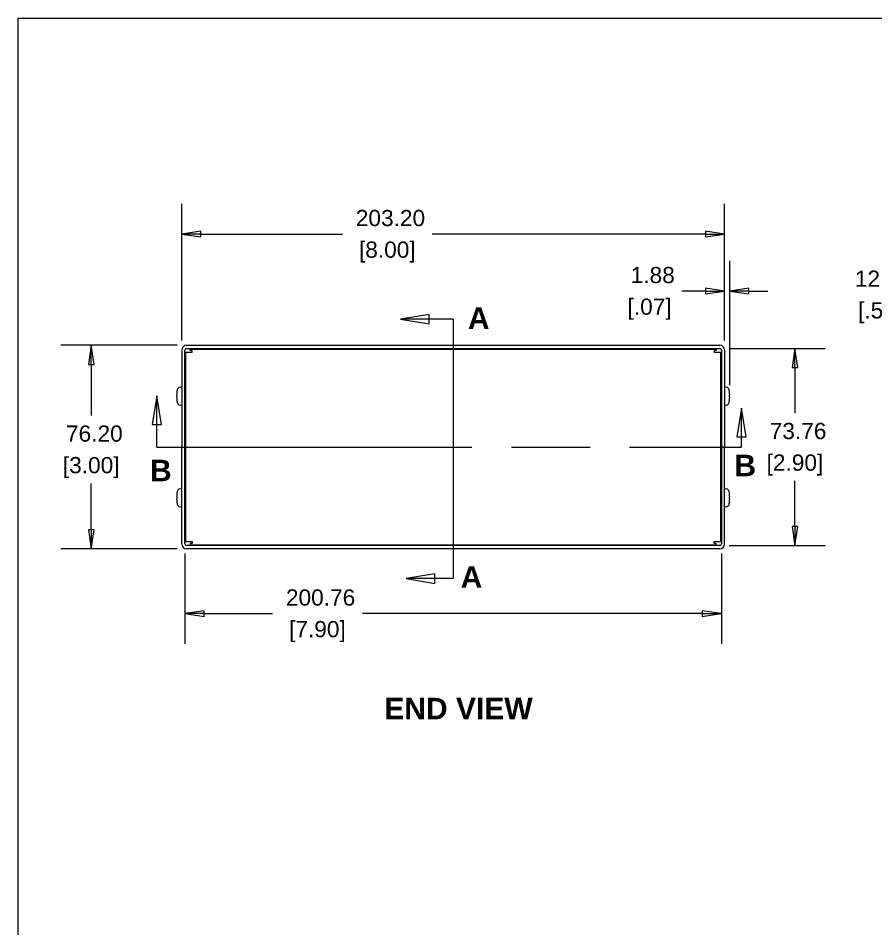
# Model space of a CAD drawing. Header units: millimetres. Extents: x 13 to 985, y 13 to 758.
# Drawn here: x 22.7 to 343.6, y 407.5 to 748.4 of the extents above; entities that cross this region are included whole.
import ezdxf

# ---------------------------------------------------------------- set-up
doc = ezdxf.new("R2010")
doc.units = ezdxf.units.MM
doc.header["$LTSCALE"] = 3.571429
doc.linetypes.add('DOUBLE_DASH_CHAIN', pattern=[1.2403, 0.6614, -0.0827, 0.1654, -0.0827, 0.1654, -0.0827])
for name, color, linetype, lineweight in [('Dimension (ANSI)', 7, 'Continuous', 9), ('Section Line (ANSI)', 7, 'DOUBLE_DASH_CHAIN', 9), ('Sketch Geometry (ANSI)', 7, 'Continuous', 9), ('Symbol (ANSI)', 7, 'Continuous', 9), ('Visible (ANSI)', 7, 'Continuous', 9)]:
    doc.layers.add(name, color=color, linetype=linetype, lineweight=lineweight)
doc.styles.add('Label Text (ANSI)', font='Arial Bold.ttf')
doc.styles.add('Note Text (ANSI)', font='Arial.ttf')
doc.dimstyles.new('Default - mm_inch (ANSI)', dxfattribs={"dimscale": 3.571429, "dimtxt": 1.7, "dimasz": 2, "dimexe": 3.175, "dimexo": 1, "dimgap": 0.8, "dimtad": 0, "dimtih": 1, "dimtoh": 1, "dimrnd": 1e-08, "dimzin": 4, "dimdsep": 46, "dimtxsty": 'Note Text (ANSI)', "dimblk": 'Filled-1', "dimcen": 0.09, "dimdle": 10, "dimclrd": 256, "dimclre": 256, "dimclrt": 256, "dimadec": 1, "dimazin": 0, "dimtfac": 1.176471, "dimtofl": 0, "dimtmove": 0, "dimatfit": 3, "dimfxl": 1, "dimtolj": 1, "dimtzin": 0, "dimlwd": -1, "dimlwe": -1, "dimarcsym": 0})

# ---------------------------------------------------------------- blocks, each defined once
blk = doc.blocks.new('Borders Default Border')
at = {"layer": 'Sketch Geometry (ANSI)', "flags": 128}
blk.add_lwpolyline([(6.35, 6.35), (6.35, 209.55), (273.05, 209.55), (273.05, 6.35), (6.35, 6.35)], dxfattribs=at)
blk = doc.blocks.new('2dTransSection0')
at = {"layer": 'Section Line (ANSI)', "linetype": 'Continuous'}
for p, q in [((49.405, 178.498), (46.405, 177.998)), ((49.405, 177.998), (46.405, 177.998)), ((46.405, 177.998), (49.405, 177.498)), ((49.405, 177.498), (49.405, 178.498)), ((51.926, 177.998), (49.405, 177.998)), ((51.926, 177.998), (51.926, 168.45)), ((51.926, 160.35), (51.926, 150.802)), ((49.99, 151.302), (46.99, 150.802)), ((49.99, 150.302), (49.99, 151.302)), ((49.99, 150.802), (46.99, 150.802)), ((46.99, 150.802), (49.99, 150.302)), ((51.926, 150.802), (49.99, 150.802))]:
    blk.add_line(p, q, dxfattribs=at)
at = {"layer": 'Section Line (ANSI)', "linetype": 'DOUBLE_DASH_CHAIN', "ltscale": 14.228937}
blk.add_line((51.926, 177.998), (51.926, 150.802), dxfattribs=at)
at = {"layer": 'Section Line (ANSI)', "linetype": 'Continuous', "flags": 128}
for points in [[(49.405, 178.498), (46.405, 177.998), (49.405, 177.498), (49.405, 178.498)], [(49.99, 151.302), (46.99, 150.802), (49.99, 150.302), (49.99, 151.302)]]:
    blk.add_lwpolyline(points, dxfattribs=at)
at = {"layer": 'Section Line (ANSI)'}
for points in [[(49.405, 178.498), (46.405, 177.998), (49.405, 177.498), (49.405, 178.498)], [(49.99, 151.302), (46.99, 150.802), (49.99, 150.302), (49.99, 151.302)]]:
    blk.add_solid(points, dxfattribs=at)
at = {"layer": 'Section Line (ANSI)', "char_height": 2.25, "attachment_point": 7, "style": 'Label Text (ANSI)'}
for insert in [(53.469, 176.976), (52.71, 149.844)]:
    blk.add_mtext('A', dxfattribs=dict(at, insert=insert))
blk = doc.blocks.new('2dTransSection1')
at = {"layer": 'Section Line (ANSI)', "linetype": 'Continuous'}
for p, q in [((20.876, 169.963), (20.376, 166.963)), ((20.876, 166.963), (20.876, 169.963)), ((21.376, 166.963), (20.876, 169.963)), ((82.134, 168.679), (81.633, 165.679)), ((82.134, 165.679), (82.134, 168.679)), ((82.634, 165.679), (82.134, 168.679)), ((20.376, 166.963), (21.376, 166.963)), ((20.876, 164.599), (20.876, 166.963)), ((81.633, 165.679), (82.634, 165.679)), ((82.134, 164.599), (82.134, 165.679)), ((20.876, 164.599), (30.115, 164.599)), ((72.894, 164.599), (82.134, 164.599))]:
    blk.add_line(p, q, dxfattribs=at)
at = {"layer": 'Section Line (ANSI)', "linetype": 'DOUBLE_DASH_CHAIN', "ltscale": 13.980061}
blk.add_line((20.876, 164.599), (82.134, 164.599), dxfattribs=at)
at = {"layer": 'Section Line (ANSI)', "linetype": 'Continuous', "flags": 128}
for points in [[(21.376, 166.963), (20.876, 169.963), (20.376, 166.963), (21.376, 166.963)], [(82.634, 165.679), (82.134, 168.679), (81.633, 165.679), (82.634, 165.679)]]:
    blk.add_lwpolyline(points, dxfattribs=at)
at = {"layer": 'Section Line (ANSI)'}
for points in [[(21.376, 166.963), (20.876, 169.963), (20.376, 166.963), (21.376, 166.963)], [(82.634, 165.679), (82.134, 168.679), (81.633, 165.679), (82.634, 165.679)]]:
    blk.add_solid(points, dxfattribs=at)
at = {"layer": 'Section Line (ANSI)', "char_height": 2.25, "attachment_point": 7, "style": 'Label Text (ANSI)'}
for insert in [(20.159, 161.014), (81.39, 161.536)]:
    blk.add_mtext('B', dxfattribs=dict(at, insert=insert))
blk = doc.blocks.new('Filled-1')
at = {"color": 0}
for p, q in [((0, 0), (-1, 0.15)), ((-1, 0.15), (-1, -0.15)), ((-1, 0), (0, 0)), ((-1, -0.15), (0, 0))]:
    blk.add_line(p, q, dxfattribs=at)
at = {"color": 0, "flags": 128}
blk.add_lwpolyline([(-1, -0.15), (0, 0), (-1, 0.15), (-1, -0.15)], dxfattribs=at)
at = {"color": 0}
blk.add_solid([(-1, -0.15), (0, 0), (-1, 0.15), (-1, -0.15)], dxfattribs=at)
blk = doc.blocks.new('*D13')
at = {"layer": 'Defpoints', "color": 0, "transparency": 16777216}
for p in [(287.05, 667.58), (83.85, 624.12), (287.05, 624.12)]:
    blk.add_point(p, dxfattribs=at)
at = {"layer": 'Dimension (ANSI)', "transparency": 16777216}
for p, q in [((83.85, 627.7), (83.85, 678.92)), ((287.05, 627.7), (287.05, 678.92)), ((90.99, 667.58), (144, 667.58)), ((279.91, 667.58), (177.61, 667.58))]:
    blk.add_line(p, q, dxfattribs=at)
at = {"layer": 'Dimension (ANSI)', "transparency": 16777216, "xscale": 7.142857142857142, "yscale": 7.142857142857142, "zscale": 7.142857142857142, "rotation": 180}
blk.add_blockref('Filled-1', (83.85, 667.58), dxfattribs=at)
at = {"layer": 'Dimension (ANSI)', "transparency": 16777216, "xscale": 7.142857142857142, "yscale": 7.142857142857142, "zscale": 7.142857142857142}
blk.add_blockref('Filled-1', (287.05, 667.58), dxfattribs=at)
at = {"layer": 'Dimension (ANSI)', "transparency": 16777216, "attachment_point": 5, "style": 'Note Text (ANSI)'}
for s, insert, char_height in [('\\A1; 203.20', (160.81, 673.54), 6.0714), ('\\A1;[8.00]', (160.81, 660.83), 6.071)]:
    blk.add_mtext(s, dxfattribs=dict(at, insert=insert, char_height=char_height))
blk = doc.blocks.new('*D14')
at = {"layer": 'Defpoints', "color": 0, "transparency": 16777216}
for p in [(85.68, 625.95), (49.99, 549.75), (85.68, 549.75)]:
    blk.add_point(p, dxfattribs=at)
at = {"layer": 'Dimension (ANSI)', "transparency": 16777216}
for p, q in [((82.11, 625.95), (38.65, 625.95)), ((49.99, 618.81), (49.99, 599.6)), ((49.99, 556.9), (49.99, 574.19)), ((82.11, 549.75), (38.65, 549.75))]:
    blk.add_line(p, q, dxfattribs=at)
at = {"layer": 'Dimension (ANSI)', "transparency": 16777216, "xscale": 7.142857142857142, "yscale": 7.142857142857142, "zscale": 7.142857142857142}
for p, rotation in [((49.99, 625.95), 90), ((49.99, 549.75), 270)]:
    blk.add_blockref('Filled-1', p, dxfattribs=dict(at, rotation=rotation))
at = {"layer": 'Dimension (ANSI)', "transparency": 16777216, "char_height": 6.071, "attachment_point": 5, "style": 'Note Text (ANSI)'}
for s, insert in [('\\A1; 76.20', (49.99, 592.85)), ('\\A1;[3.00]', (49.99, 580.15))]:
    blk.add_mtext(s, dxfattribs=dict(at, insert=insert))
blk = doc.blocks.new('*D15')
at = {"layer": 'Defpoints', "color": 0, "transparency": 16777216}
for p in [(85.07, 551.58), (285.83, 551.58), (285.83, 525.51)]:
    blk.add_point(p, dxfattribs=at)
at = {"layer": 'Dimension (ANSI)', "transparency": 16777216}
for p, q in [((85.07, 548.01), (85.07, 514.17)), ((285.83, 548.01), (285.83, 514.17)), ((92.21, 525.51), (117.84, 525.51)), ((278.69, 525.51), (151.46, 525.51))]:
    blk.add_line(p, q, dxfattribs=at)
at = {"layer": 'Dimension (ANSI)', "transparency": 16777216, "xscale": 7.142857142857142, "yscale": 7.142857142857142, "zscale": 7.142857142857142, "rotation": 180}
blk.add_blockref('Filled-1', (85.07, 525.51), dxfattribs=at)
at = {"layer": 'Dimension (ANSI)', "transparency": 16777216, "xscale": 7.142857142857142, "yscale": 7.142857142857142, "zscale": 7.142857142857142}
blk.add_blockref('Filled-1', (285.83, 525.51), dxfattribs=at)
at = {"layer": 'Dimension (ANSI)', "transparency": 16777216, "attachment_point": 5, "style": 'Note Text (ANSI)'}
for s, insert, char_height in [('\\A1; 200.76', (134.65, 531.47), 6.0714), ('\\A1;[7.90]', (134.65, 518.76), 6.071)]:
    blk.add_mtext(s, dxfattribs=dict(at, insert=insert, char_height=char_height))
blk = doc.blocks.new('*D16')
at = {"layer": 'Defpoints', "color": 0, "transparency": 16777216}
for p in [(285.22, 624.73), (285.22, 550.97), (313.35, 550.97)]:
    blk.add_point(p, dxfattribs=at)
at = {"layer": 'Dimension (ANSI)', "transparency": 16777216}
for p, q in [((288.79, 624.73), (324.69, 624.73)), ((313.35, 617.59), (313.35, 600.56)), ((313.35, 558.12), (313.35, 575.15)), ((288.79, 550.97), (324.69, 550.97))]:
    blk.add_line(p, q, dxfattribs=at)
at = {"layer": 'Dimension (ANSI)', "transparency": 16777216, "xscale": 7.142857142857142, "yscale": 7.142857142857142, "zscale": 7.142857142857142}
for p, rotation in [((313.35, 624.73), 90), ((313.35, 550.97), 270)]:
    blk.add_blockref('Filled-1', p, dxfattribs=dict(at, rotation=rotation))
at = {"layer": 'Dimension (ANSI)', "transparency": 16777216, "char_height": 6.071, "attachment_point": 5, "style": 'Note Text (ANSI)'}
for s, insert in [('\\A1; 73.76', (313.35, 593.81)), ('\\A1;[2.90]', (313.35, 581.11))]:
    blk.add_mtext(s, dxfattribs=dict(at, insert=insert))
blk = doc.blocks.new('*D37')
at = {"layer": 'Defpoints', "color": 0, "transparency": 16777216}
for p in [(376.86, 644.87), (376.86, 624.12), (389.56, 624.45)]:
    blk.add_point(p, dxfattribs=at)
at = {"layer": 'Dimension (ANSI)', "transparency": 16777216}
for p, q in [((376.86, 627.7), (376.86, 656.21)), ((389.56, 628.03), (389.56, 656.21)), ((369.72, 644.87), (359.68, 644.87)), ((396.7, 644.87), (403.85, 644.87))]:
    blk.add_line(p, q, dxfattribs=at)
at = {"layer": 'Dimension (ANSI)', "transparency": 16777216, "xscale": 7.142857142857142, "yscale": 7.142857142857142, "zscale": 7.142857142857142}
blk.add_blockref('Filled-1', (376.86, 644.87), dxfattribs=at)
at = {"layer": 'Dimension (ANSI)', "transparency": 16777216, "xscale": 7.142857142857142, "yscale": 7.142857142857142, "zscale": 7.142857142857142, "rotation": 180}
blk.add_blockref('Filled-1', (389.56, 644.87), dxfattribs=at)
at = {"layer": 'Dimension (ANSI)', "transparency": 16777216, "char_height": 6.071, "attachment_point": 5, "style": 'Note Text (ANSI)'}
for s, insert in [('\\A1; 12.70', (345.23, 650.83)), ('\\A1;[.50]', (345.23, 638.12))]:
    blk.add_mtext(s, dxfattribs=dict(at, insert=insert))
blk = doc.blocks.new('*D42')
at = {"layer": 'Defpoints', "color": 0, "transparency": 16777216}
for p in [(288.93, 646.23), (287.05, 624.12), (288.93, 607.46)]:
    blk.add_point(p, dxfattribs=at)
at = {"layer": 'Dimension (ANSI)', "transparency": 16777216}
for p, q in [((287.05, 627.7), (287.05, 657.57)), ((288.93, 611.03), (288.93, 657.57)), ((279.91, 646.23), (271.06, 646.23)), ((296.07, 646.23), (303.21, 646.23))]:
    blk.add_line(p, q, dxfattribs=at)
at = {"layer": 'Dimension (ANSI)', "transparency": 16777216, "xscale": 7.142857142857142, "yscale": 7.142857142857142, "zscale": 7.142857142857142}
blk.add_blockref('Filled-1', (287.05, 646.23), dxfattribs=at)
at = {"layer": 'Dimension (ANSI)', "transparency": 16777216, "xscale": 7.142857142857142, "yscale": 7.142857142857142, "zscale": 7.142857142857142, "rotation": 180}
blk.add_blockref('Filled-1', (288.93, 646.23), dxfattribs=at)
at = {"layer": 'Dimension (ANSI)', "transparency": 16777216, "char_height": 6.071, "attachment_point": 5, "style": 'Note Text (ANSI)'}
for s, insert in [('\\A1; 1.88', (258.96, 652.19)), ('\\A1;[.07]', (258.96, 639.48))]:
    blk.add_mtext(s, dxfattribs=dict(at, insert=insert))

msp = doc.modelspace()

# ---------------------------------------------------------------- linework, layer by layer
at = {"layer": 'Visible (ANSI)'}
for p, q in [((83.8488, 624.12463), (83.8488, 587.85343)), ((85.068, 587.85343), (85.068, 624.12463)), ((85.6776, 625.95343), (285.22, 625.95343)), ((85.6776, 624.73423), (285.22, 624.73423)), ((86.973, 623.94683), (86.973, 624.45483)), ((86.973, 624.45483), (283.9246, 624.45483)), ((87.7858, 623.94683), (86.973, 623.94683)), ((87.7858, 623.18483), (87.7858, 623.94683)), ((283.9246, 623.94683), (283.1118, 623.94683)), ((283.1118, 623.94683), (283.1118, 623.18483)), ((283.9246, 624.45483), (283.9246, 623.94683)), ((285.8296, 624.12463), (285.8296, 587.85343)), ((287.0488, 624.12463), (287.0488, 587.85343)), ((85.3474, 552.52203), (85.3474, 623.18483)), ((87.7858, 623.18483), (85.3474, 623.18483)), ((285.5502, 623.18483), (283.1118, 623.18483)), ((285.5502, 623.18483), (285.5502, 552.52203)), ((82.07945, 607.22241), (81.99859, 607.23667)), ((82.07945, 608.68291), (82.07945, 608.65409)), ((82.07945, 607.22241), (82.07945, 606.58445)), ((85.068, 608.59253), (85.3474, 608.59253)), ((285.8296, 608.59253), (285.5502, 608.59253)), ((288.81814, 608.65409), (288.81814, 608.68291)), ((288.899, 607.23667), (288.81814, 607.22241)), ((288.81814, 606.58445), (288.81814, 607.22241)), ((81.99859, 606.57019), (82.07945, 606.58445)), ((82.07945, 605.15277), (82.07945, 605.12395)), ((85.068, 605.21433), (85.3474, 605.21433)), ((285.8296, 605.21433), (285.5502, 605.21433)), ((288.81814, 606.58445), (288.899, 606.57019)), ((288.81814, 605.12395), (288.81814, 605.15277)), ((83.8488, 551.58223), (83.8488, 587.85343)), ((83.8488, 587.85343), (85.068, 587.85343)), ((83.8488, 587.85343), (85.068, 587.85343)), ((85.068, 551.58223), (85.068, 587.85343)), ((287.0488, 587.85343), (285.8296, 587.85343)), ((285.8296, 587.85343), (285.8296, 551.58223)), ((287.0488, 587.85343), (285.8296, 587.85343)), ((287.0488, 551.58223), (287.0488, 587.85343)), ((82.07945, 570.58291), (82.07945, 570.55409)), ((85.068, 570.49253), (85.3474, 570.49253)), ((285.8296, 570.49253), (285.5502, 570.49253)), ((288.81814, 570.55409), (288.81814, 570.58291)), ((82.07945, 569.12241), (81.99859, 569.13667)), ((81.99859, 568.47019), (82.07945, 568.48445)), ((82.07945, 569.12241), (82.07945, 568.48445)), ((82.07945, 567.05277), (82.07945, 567.02395)), ((85.068, 567.11433), (85.3474, 567.11433)), ((285.8296, 567.11433), (285.5502, 567.11433)), ((288.899, 569.13667), (288.81814, 569.12241)), ((288.81814, 568.48445), (288.81814, 569.12241)), ((288.81814, 568.48445), (288.899, 568.47019)), ((288.81814, 567.02395), (288.81814, 567.05277)), ((85.3474, 552.52203), (87.7858, 552.52203)), ((87.7858, 552.52203), (87.7858, 551.76003)), ((283.1118, 551.76003), (283.1118, 552.52203)), ((283.1118, 552.52203), (285.5502, 552.52203)), ((285.22, 550.97263), (85.6776, 550.97263)), ((285.22, 549.75343), (85.6776, 549.75343)), ((87.7858, 551.76003), (86.973, 551.76003)), ((86.973, 551.76003), (86.973, 551.25203)), ((86.973, 551.25203), (283.9246, 551.25203)), ((283.9246, 551.76003), (283.1118, 551.76003)), ((283.9246, 551.25203), (283.9246, 551.76003))]:
    msp.add_line(p, q, dxfattribs=at)
for centre, radius, start, end in [((85.6776, 624.12463), 1.8288, 90, 180), ((85.6776, 624.12463), 0.6096, 90, 180), ((285.22, 624.12463), 1.8288, 0, 90), ((285.22, 624.12463), 0.6096, 0, 90), ((83.35333, 609.08784), 1.18109, 65.1969583, 168.0594765), ((287.54427, 609.08784), 1.18109, 11.9405235, 114.8030417), ((93.68289, 606.90343), 11.7391, 168.0594765, 171.2811627), ((277.2147, 606.90343), 11.7391, 8.7188373, 11.9405235), ((93.68289, 606.90343), 11.7391, 188.7188373, 191.9405235), ((83.35333, 604.71902), 1.18109, 191.9405235, 294.8030417), ((287.54427, 604.71902), 1.18109, 245.1969583, 348.0594765), ((277.2147, 606.90343), 11.7391, 348.0594765, 351.2811627), ((93.68289, 568.80343), 11.7391, 168.0594765, 171.2811627), ((83.35333, 570.98784), 1.18109, 65.1969583, 168.0594765), ((287.54427, 570.98784), 1.18109, 11.9405235, 114.8030417), ((277.2147, 568.80343), 11.7391, 8.7188373, 11.9405235), ((93.68289, 568.80343), 11.7391, 188.7188373, 191.9405235), ((83.35333, 566.61902), 1.18109, 191.9405235, 294.8030417), ((287.54427, 566.61902), 1.18109, 245.1969583, 348.0594765), ((277.2147, 568.80343), 11.7391, 348.0594765, 351.2811627), ((85.6776, 551.58223), 1.8288, 180, 270), ((85.6776, 551.58223), 0.6096, 180, 270), ((285.22, 551.58223), 0.6096, 270, 0), ((285.22, 551.58223), 1.8288, 270, 0)]:
    msp.add_arc(centre, radius, start, end, dxfattribs=at)
for centre, major_axis, ratio, start_param, end_param in [((93.45361, 606.40959), (-10.57987, 4.91215), 0.911024359, 0.325065811, 0.374199521), ((93.45361, 605.70052), (-11.45831, 2.18404), 0.374006587, 0.097127969, 0.146261679), ((93.38756, 606.90343), (0, -11.61524), 0.984807753, 4.561091637, 4.619031545), ((277.51004, 606.90343), (0, 11.61524), 0.984807753, 4.805746416, 4.863686324), ((277.44399, 606.40959), (10.57987, 4.91215), 0.911024359, 5.908985787, 5.958119496), ((277.44399, 605.70052), (11.45831, 2.18404), 0.374006587, 6.136923629, 6.186057338), ((93.45361, 608.10635), (-11.45831, -2.18404), 0.374006587, 6.136923629, 6.186057338), ((93.45361, 607.39727), (-10.57987, -4.91215), 0.911024359, 5.908985787, 5.958119496), ((93.38756, 606.90343), (0, -11.61524), 0.984807753, 4.805746416, 4.863686324), ((277.51004, 606.90343), (0, 11.61524), 0.984807753, 4.561091637, 4.619031545), ((277.44399, 608.10635), (11.45831, -2.18404), 0.374006587, 0.097127969, 0.146261679), ((277.44399, 607.39727), (10.57987, -4.91215), 0.911024359, 0.325065811, 0.374199521), ((93.45361, 568.30959), (-10.57987, 4.91215), 0.911024359, 0.325065811, 0.374199521), ((93.45361, 567.60052), (-11.45831, 2.18404), 0.374006587, 0.097127969, 0.146261679), ((93.38756, 568.80343), (0, -11.61524), 0.984807753, 4.561091637, 4.619031545), ((277.51004, 568.80343), (0, 11.61524), 0.984807753, 4.805746416, 4.863686324), ((277.44399, 568.30959), (10.57987, 4.91215), 0.911024359, 5.908985787, 5.958119496), ((277.44399, 567.60052), (11.45831, 2.18404), 0.374006587, 6.136923629, 6.186057338), ((93.45361, 570.00635), (-11.45831, -2.18404), 0.374006587, 6.136923629, 6.186057338), ((93.45361, 569.29727), (-10.57987, -4.91215), 0.911024359, 5.908985787, 5.958119496), ((93.38756, 568.80343), (0, -11.61524), 0.984807753, 4.805746416, 4.863686324), ((277.51004, 568.80343), (0, 11.61524), 0.984807753, 4.561091637, 4.619031545), ((277.44399, 570.00635), (11.45831, -2.18404), 0.374006587, 0.097127969, 0.146261679), ((277.44399, 569.29727), (10.57987, -4.91215), 0.911024359, 0.325065811, 0.374199521)]:
    msp.add_ellipse(centre, major_axis=major_axis, ratio=ratio, start_param=start_param, end_param=end_param, dxfattribs=at)

# ---------------------------------------------------------------- block references
at = {"xscale": 3.571428571428571, "yscale": 3.571428571428571, "zscale": 3.571428571428571}
msp.add_blockref('Borders Default Border', (0, 0), dxfattribs=at)
at = {"layer": 'Section Line (ANSI)', "xscale": 3.571428571428571, "yscale": 3.571428571428571, "zscale": 3.571428571428571}
for name in ['2dTransSection0', '2dTransSection1']:
    msp.add_blockref(name, (0, 0), dxfattribs=at)

# ---------------------------------------------------------------- texts
at = {"layer": 'Symbol (ANSI)', "insert": (159.67864, 485.9172), "char_height": 8.035714, "attachment_point": 7, "style": 'Label Text (ANSI)'}
msp.add_mtext('END VIEW', dxfattribs=at)

# ---------------------------------------------------------------- dimensions: what is measured, and where the dimension line sits
at = {"layer": 'Dimension (ANSI)'}
for base, p1, p2, angle, text, override, picture, middle in [((287.0488, 667.57967), (83.8488, 624.12463), (287.0488, 624.12463), 180, ' <>\\X[8.00]', {"dimgap": 0.8, "dimtih": 0, "dimtoh": 0, "dimdec": 2, "dimpost": '\\X', "dimtol": 0, "dimlim": 0, "dimtp": 0, "dimtm": 0, "dimtdec": 2, "dimatfit": 1}, '*D13', (160.80859, 667.57967)), ((288.92751, 646.22962), (287.0488, 624.12463), (288.92751, 607.45868), 180, ' <>\\X[.07]', {"dimgap": 0.8, "dimtih": 0, "dimtoh": 0, "dimdec": 2, "dimpost": '\\X', "dimtol": 0, "dimlim": 0, "dimtp": 0, "dimtm": 0, "dimtdec": 2, "dimatfit": 1}, '*D42', (258.95796, 646.22962)), ((376.86205, 644.86882), (389.56205, 624.45483), (376.86205, 624.12463), 180, ' <>\\X[.50]', {"dimgap": 0.8, "dimtih": 0, "dimtoh": 0, "dimdec": 2, "dimpost": '\\X', "dimtol": 0, "dimlim": 0, "dimtp": 0, "dimtm": 0, "dimtdec": 2, "dimatfit": 1}, '*D37', (345.23456, 644.86882)), ((49.99152, 549.75343), (85.6776, 625.95343), (85.6776, 549.75343), 270, ' <>\\X[3.00]', {"dimgap": 0.8, "dimdec": 2, "dimpost": '\\X', "dimtol": 0, "dimlim": 0, "dimtp": 0, "dimtm": 0, "dimtdec": 2, "dimatfit": 1}, '*D14', (49.99152, 586.89325)), ((313.35152, 550.97263), (285.22, 624.73423), (285.22, 550.97263), 270, ' <>\\X[2.90]', {"dimgap": 0.8, "dimdec": 2, "dimpost": '\\X', "dimtol": 0, "dimlim": 0, "dimtp": 0, "dimtm": 0, "dimtdec": 2, "dimatfit": 1}, '*D16', (313.35152, 587.85343))]:
    dim = msp.add_linear_dim(base=base, p1=p1, p2=p2, angle=angle, text=text, dimstyle='Default - mm_inch (ANSI)', override=override, dxfattribs=at)
    dim.commit()
    dim.dimension.update_dxf_attribs({"geometry": picture, "text_midpoint": middle, "dimtype": 160})
dim = msp.add_linear_dim(base=(285.8296, 525.50917), p1=(85.068, 551.58223), p2=(285.8296, 551.58223), text=' <>\\X[7.90]', dimstyle='Default - mm_inch (ANSI)', override={"dimgap": 0.8, "dimtih": 0, "dimtoh": 0, "dimdec": 2, "dimpost": '\\X', "dimtol": 0, "dimlim": 0, "dimtp": 0, "dimtm": 0, "dimtdec": 2, "dimatfit": 1}, dxfattribs=at)
dim.commit()
dim.dimension.update_dxf_attribs({"geometry": '*D15', "text_midpoint": (134.6488, 525.50917), "dimtype": 160})

doc.saveas('drawing.dxf')
